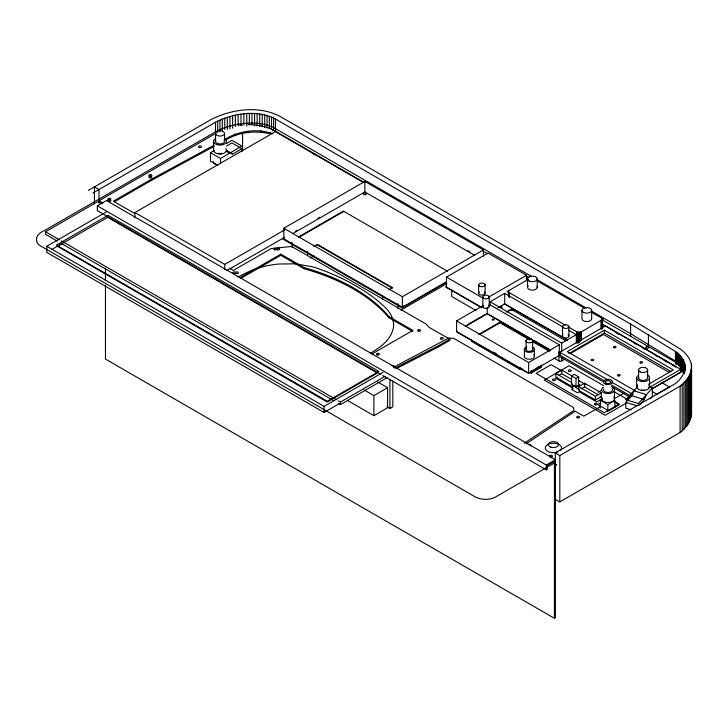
<?xml version="1.0" encoding="UTF-8"?>
<svg xmlns="http://www.w3.org/2000/svg" width="728" height="728" viewBox="0 0 728 728"><rect width="100%" height="100%" fill="white"/><g stroke="black" fill="none" stroke-linecap="round" stroke-linejoin="round"><path stroke-width="1.09" d="M134.907 217.799L134.917 212.531L275.366 131.659L363.254 182.4M215.524 134.671L215.524 122.231C233.661 113.159 256.82 109.391 275.484 119.037L630.603 324.06L675.429 351.478C681.454 355.737 686.358 362.79 685.148 370.507M217.69 132.387L217.69 121.085M219.956 131.313L219.956 120.011M222.313 130.312L222.313 119.01M224.752 269.669L224.752 264.401L284.666 229.902M224.77 129.384L224.77 118.082M227.309 129.666L227.309 117.235M229.921 128.901L229.921 116.471M232.605 128.219L232.605 115.779M235.353 126.49L235.353 115.188M238.147 125.971L238.147 114.669M240.986 125.553L240.986 114.251M243.862 125.216L243.862 113.914M246.765 126.108L246.765 113.668M249.358 124.788L249.358 113.486M251.97 124.725L251.97 113.422M254.573 125.908L254.573 113.477M257.166 126.081L257.166 113.65M259.732 126.372L259.732 113.941M262.244 126.781L262.244 114.351M264.701 127.3L264.701 114.869M267.067 127.937L267.067 115.497M269.351 128.674L269.351 116.234M271.517 129.511L271.517 117.072M273.564 130.439L273.564 118.009M275.484 131.468L275.484 119.037M685.148 365.984C685.139 373.118 680.762 379.561 675.184 383.702L555.264 452.934L555.264 499.272L559.823 501.91L680.089 432.468C686.895 427.482 692.51 419.264 691.4 410.501L691.4 364.164C689.826 357.958 685.53 352.707 680.343 349.067L635.207 321.458L279.952 116.353C258.558 105.269 231.932 109.036 211.065 119.547L88.37 190.381M559.823 501.91L559.823 455.564L555.264 452.934M630.603 336.491L630.603 324.06M648.42 347.238L648.42 334.807M675.429 363.918L675.429 351.478M676.312 364.573L676.312 352.143M677.158 364.118L677.158 352.816M677.959 364.81L677.959 353.508M678.724 365.511L678.724 354.208M679.442 366.23L679.442 354.927M680.089 432.468L680.089 386.131C686.895 381.144 692.51 372.927 691.4 364.164M680.125 366.967L680.125 355.664M680.762 368.841L680.762 356.411M681.353 369.596L681.353 357.166M681.899 370.37L681.899 357.939M682.182 430.821L682.182 384.484M682.409 370.015L682.409 358.713M682.864 371.935L682.864 359.505M683.274 360.305L683.274 372.736L683.328 360.378M683.874 429.229L683.874 382.892M684.065 373.045L684.065 361.743M684.62 373.309L684.62 363.136M685.357 427.636L685.357 381.299M686.695 425.998L686.695 379.652M687.878 424.315L687.878 377.978M688.897 422.604L688.897 376.258M689.753 420.857L689.753 374.52M690.444 419.091L690.444 372.754M690.963 417.308L690.963 370.962M691.309 415.57L691.309 369.223M691.564 413.95L691.6 365.884M482.846 297.115L482.91 296.633A3.258 1.875 0 0 1 485.876 295.149L486.714 295.177A3.158 1.82 0 0 1 489.243 296.878L489.18 306.925A3.258 1.875 0 0 1 486.213 308.408L485.376 308.381A3.158 1.82 0 0 1 482.846 306.688L482.846 297.115A3.158 1.82 0 0 0 485.376 298.808L486.213 298.844A3.258 1.875 0 0 0 489.18 297.361L489.243 296.878M482.846 306.688L482.91 306.206M528.182 279.406L509.236 290.354L508.463 291.337L508.681 292.292L565.137 325.088M526.016 340.895L526.135 340.395A3.431 1.984 0 0 1 528.537 339.002L530.284 338.993A3.321 1.92 0 0 1 532.659 340.367L532.65 349.886A3.431 1.984 0 0 1 530.248 351.269L528.501 351.278A3.321 1.92 0 0 1 526.126 349.904L526.016 340.895L526.126 341.396A3.321 1.92 0 0 0 528.501 342.77L530.248 342.761A3.431 1.984 0 0 0 532.65 341.377L532.769 340.868M533.042 347.283A5.041 2.912 0 0 1 534.352 348.603L534.334 357.048A5.214 3.012 0 0 1 530.685 359.159L528.037 359.168A5.041 2.912 0 0 1 524.433 357.084L524.451 348.639A5.214 3.012 0 0 1 526.854 346.837M524.269 356.32L524.451 355.555M526.016 349.404L526.135 348.894A3.431 1.984 0 0 1 526.481 348.43M534.516 349.367L534.334 350.141A5.214 3.012 0 0 1 530.685 352.243L528.037 352.252A5.041 2.912 0 0 1 524.433 350.177L524.269 349.413M540.977 365.301L540.886 367.085M631.03 409.746L625.789 408.162L625.789 402.375L631.749 395.768L633.842 390.827L646.418 394.612L644.335 399.554L639.111 405.332M540.977 367.449L540.94 365.347M637.591 386.668L625.789 399.736L638.365 403.53L652.388 388.015L649.24 387.069M650.168 398.889L652.388 396.432L652.388 388.015M568.067 326.781L579.151 333.178L601.883 319.856L601.455 318.009L591.4 312.185M540.868 367.549L531.458 372.973L531.522 370.798M370.306 353.535L378.141 348.248A66.594 38.447 0 0 0 387.596 339.712L388.77 338.165A65.82 38.002 0 0 0 392.829 330.084C395.777 320.629 389.99 311.138 382.873 305.287A181.472 104.768 0 0 0 364.419 291.091A280.389 161.88 0 0 0 353.417 284.502A181.563 104.823 0 0 0 312.53 266.785L295.022 263.827L278.433 264.036A65.82 38.002 0 0 0 264.428 266.384L261.752 267.058A66.594 38.447 0 0 0 246.965 272.518L237.81 277.04M526.071 443.834L575.211 411.211L583.801 416.17L600.491 406.624M524.224 443.234L573.992 410.428L573.382 407.434L453.781 338.384L448.657 338.056L393.894 367.067M531.458 371.389L542.096 365.183M600.7 402.921L597.825 404.595L608.735 410.901L619.264 404.741L614.732 402.12M92.929 193.011L215.524 122.231M57.339 241.132L45.545 234.316L45.545 231.786L97.871 201.574L101.802 203.849M215.797 133.351L98.999 200.782L102.912 203.048M380.881 374.365L97.315 210.656L97.315 205.806L106.434 200.546L555.409 459.759L555.409 617.735L554.427 618.3L105.46 359.086L105.46 285.212M214.014 145.245L151.242 179.343L113.386 201.192L135.017 213.677M114.36 201.793L151.242 180.499L214.014 146.401M339.794 403.394L324.069 412.467L46.792 252.389L46.792 246.291L106.743 211.675M217.772 165.311L210.474 161.097L210.474 152.671L214.369 150.423M226.062 143.671L231.904 140.295L241.942 146.091L220.511 158.467L210.474 152.671M226.435 146.091L231.904 142.934L241.942 148.721L241.942 151.624M51.706 249.549L62.517 243.307M225.98 151.096L229.629 153.198L232.823 153.99L241.942 148.721M446.328 281.863L402.366 307.252L283.793 238.793L283.793 228.255L364.883 181.445L483.456 249.904L483.456 256.22M284.393 237.656L282.428 238.793L402.138 307.908L446.328 282.409M295.195 231.422L297.151 230.294M317.781 218.391L319.747 217.253M292.583 233.715L364.883 191.974L474.629 255.346M298.38 237.064L343.352 211.102L447.438 271.198M298.88 237.355L343.807 211.42M240.013 277.714L280.817 254.154L304.077 267.576A183.82 106.124 0 0 1 388.907 316.553L412.849 330.376L372.044 353.935M240.986 278.305L280.817 255.31L304.077 268.741A183.82 106.124 0 0 1 388.907 317.708L412.849 331.531M313.932 246.574L317.581 244.462L392.538 287.742L388.889 289.844M310.283 258.003L313.932 255.892M283.793 228.255L402.366 296.715L483.456 249.904M482.036 307.635L446.473 287.105L446.473 277.095L488.097 253.062L526.535 275.266L526.535 280.817M400.937 310.119L446.846 283.611M488.788 297.06L526.535 275.266M560.442 354.782L528.646 373.136L456.583 331.54L456.583 320.902L483.428 305.405M490.108 304.941L490.108 301.783L504.704 293.357L563.554 327.336M46.792 246.291L324.069 406.37L383.037 372.327M467.558 324.679L484.757 314.751M465.21 326.554L487.26 313.832L550.55 350.368M497.897 307.817L504.704 303.885L567.476 340.131M338.511 400.937L340.486 402.074L385.057 376.331M394.749 368.241L438.957 345.454L449.813 339.184L449.813 340.34L438.957 346.61L396.76 368.359M338.511 403.467L340.486 404.595L386.996 377.741M506.06 312.057L509.645 309.991A2.284 1.319 0 0 1 512.831 310.255L565.747 340.804M507.407 311.802L510.1 310.255A1.938 1.119 0 0 1 512.831 310.255M478.633 334.471L500.154 322.049L530.321 339.466M364.064 389.944L373.901 395.623L387.587 387.715L387.587 407.78L373.901 415.679L347.347 400.355M479.688 334.516L500 322.786L529.511 339.821M471.498 339.239L471.498 341.387L471.944 341.132M386.968 406.797L389.917 408.499L392.811 406.834L392.811 381.099M490.108 301.783L561.707 343.115L576.303 334.698L576.303 343.115M456.583 320.902L528.646 362.508L559.313 344.799L559.313 355.428M604.832 381.09L559.85 355.118L559.85 352.206L605.459 325.88L680.753 369.351L680.753 372.263L651.642 389.061M537.109 367.567L538.975 366.493M648.894 384.056L673.336 369.942L604.431 330.157L567.267 351.615L635.189 390.827M568.823 353.626L604.431 333.069L671.371 371.717M570.579 353.453L603.485 334.452L669.633 372.645M554.053 358.085L558.949 360.915A1.938 1.119 0 0 0 561.688 360.915L564.373 359.368M575.075 385.321L572.536 386.786L555.828 377.14L555.828 373.455L561.752 370.033L572.563 376.276M558.367 375.675L561.752 373.719L571.58 379.388M557.612 377.213L555.764 378.278L573.282 388.388L571.544 389.389L577.431 392.783L579.16 391.782L596.678 401.892L602.202 398.707M571.544 375.912L574.237 374.356L578.705 376.94L578.705 385.367L576.012 386.914L571.544 384.339L571.544 375.912L576.012 378.496L578.705 376.94M579.725 384.666L575.266 387.241L579.188 389.507M578.678 386.641L584.602 383.219L601.31 392.865L601.31 396.551L595.386 399.981L578.678 390.326L578.678 386.641L595.386 396.296L601.31 392.865M581.217 388.861L584.602 386.905L598.361 394.849M598.079 392.237L601.628 390.19M600.327 408.153L600.327 400.254L602.111 399.226M600.327 400.254L607.807 404.568L614.942 400.446L614.942 407.216M648.73 387.833L680.753 369.351M626.253 403.13L605.205 415.279L544.226 380.08L569.105 365.711L603.53 385.585M652.379 388.588L682.618 371.125L680.671 369.997M559.823 455.564L680.089 386.131M97.315 205.806L546.291 465.019L555.409 459.759M546.591 467.531L495.368 497.106A14.606 8.436 0 0 1 475.166 496.86L39.712 245.445C35.627 242.834 35.372 236.691 39.276 233.788A19.374 11.184 0 0 1 44.253 230.712L215.524 131.832A53.89 31.113 0 0 1 246.765 123.269A33.033 19.074 0 0 1 275.484 128.629L531.249 276.294M547.574 466.966L554.463 462.99M382.846 375.502L546.291 469.869L547.365 469.251L547.365 465.538L554.427 461.452L554.427 618.3M226.708 270.643L284.657 237.282M509.236 290.354L507.098 291.582L509.236 292.811M614.232 398.762L624.051 393.147M224.97 139.294C238.72 130.894 257.466 128.019 272.636 133.834M225.971 139.912C238.993 131.814 255.919 130.376 270.67 133.861L270.67 132.705M577.204 332.032L577.031 342.479L577.031 331.95L579.042 332.405L581.272 331.95L581.272 340.376M531.395 373L530.685 372.973M531.194 373.045L531.358 370.871M239.639 125.198L242.369 124.916M522.322 368.768L520.192 369.478L520.156 367.322M554.7 465.037L556.629 464.992L554.663 463.863M531.076 373.045L531.194 370.898M504.204 303.804L566.957 339.567M631.749 395.768L644.335 399.554M625.789 402.375L637.319 405.842M520.12 369.451L471.498 341.387M577.031 342.479L576.876 331.868M449.813 339.184L429.238 327.464L426.08 324.06L291.655 246.446L271.18 248.585L233.333 270.443L229.393 268.168M601.328 317.918L603.457 319.146L601.328 320.375L601.328 328.801M537.146 279.707L586.331 308.099M591.254 310.938L630.603 333.661L675.429 361.079A42.806 24.716 0 0 1 683.274 369.897L683.328 369.97A31.395 18.127 0 0 1 684.62 372.736M536.618 280.553L584.557 308.226M248.121 124.606A40.595 23.442 0 0 1 272.854 129.739L364.455 182.628M482.655 250.869L487.587 253.708M525.998 275.894L528.956 277.596M601.847 319.683L674.738 361.761M526.144 278.242L528.082 279.352M601.674 323.805L673.136 365.065M616.17 332.76L619.1 334.452M633.76 342.915L635.717 344.044M642.551 347.993L644.508 349.121M655.255 355.328L657.211 356.456M664.054 360.406L666.985 362.098M672.845 365.483L675.784 367.176M601.674 324.97L604.613 326.663M467.949 250.678L469.906 251.806M661.925 382.71L669.369 387.005L656.847 394.194L652.197 391.509M568.459 330.166L576.303 334.698M446.473 277.095L482.992 298.18M226.435 150.305L232.823 153.99M489.207 304.322L559.313 344.799M559.85 352.206L607.771 379.87M611.675 382.127L633.187 394.549M445.454 286.85L481.536 307.635M558.376 351.988L560.342 353.126M611.675 385.039L631.231 396.332M531.158 338.911L488.17 314.096A1.611 0.928 0 0 0 486.613 313.85M534.079 340.595L549.649 349.586M532.268 340.595L549.776 350.714M558.485 355.91L603.558 381.936M611.402 386.459L630.02 397.206L626.235 399.399L628.091 400.464M532.459 341.523L549.276 351.251M476.039 310.528L451.733 296.496L451.733 290.181M614.35 391.828L628.118 399.781M561.852 370.861L551.141 364.673L536.09 373.364L604.222 412.703L619.273 404.013L614.405 401.201M578.396 380.407L586.186 384.903M600.2 396.487L602.147 397.615M555.828 373.455L571.553 382.537M317.08 244.754L392.101 288.07M493.457 352.07L496.405 353.772M134.917 212.531L224.752 264.401M98.999 201.938L101.938 203.64M377.75 382.045L387.587 387.715M45.545 231.786L59.305 239.739M61.27 240.868L336.545 399.799M61.27 243.398L333.597 400.627M534.516 356.283L534.352 355.519A5.041 2.912 0 0 0 533.851 354.809M532.659 348.876L532.769 349.376M684.984 364.555L684.984 370.206M684.575 370.443L684.575 372.7M649.558 377.85L649.558 386.805M647.62 369.824L647.62 377.723A4.514 2.603 0 0 1 642.715 380.425A4.514 2.603 0 0 1 638.702 377.268M638.602 370.042L638.602 377.941M636.663 377.814L636.663 386.768M614.496 390.044L614.496 398.99M607.807 404.568L607.807 411.338M604.431 330.157L604.431 333.069M602.101 318.9L602.101 328.383M601.956 318.546L602.02 329.111M601.792 318.327L601.792 328.392M601.692 318.218L601.692 328.501M601.583 320.184L601.455 328.701M601.182 320.466L601.182 328.892M595.386 396.296L595.386 399.981M591.646 310.328L591.646 318.755M584.602 383.219L584.602 386.905M581.972 310.328L581.972 318.755A4.841 2.794 0 0 0 587.441 321.521A4.841 2.794 0 0 0 591.482 318.036M581.435 331.868L581.435 340.285M581.099 332.032L581.099 340.458M580.926 332.104L580.926 340.531M580.735 332.168L580.735 340.595M580.544 332.232L580.544 340.659M580.334 332.277L580.334 340.704M580.134 332.323L580.134 340.75M579.916 332.359L579.916 340.786M579.706 332.377L579.706 341.86M579.488 332.396L579.488 341.878M579.26 332.405L579.26 341.887M579.042 332.405L579.042 341.887M578.824 332.396L578.824 341.878M578.605 332.377L578.605 341.86M578.469 379.679L578.469 383.365M578.387 332.359L578.387 342.888M578.178 332.323L578.178 342.852M577.968 332.277L577.968 342.815M577.768 332.232L577.768 342.761M577.577 332.168L577.577 342.706M577.386 332.104L577.386 342.633M576.012 378.496L576.012 386.914M572.536 384.02L572.536 386.786M568.896 326.717A3.221 1.865 0 0 1 563.909 328.164A3.221 1.865 0 0 1 564.227 324.952A3.221 1.865 0 0 1 568.896 326.717L568.896 336.2M562.462 326.499L562.462 335.981M561.752 370.033L561.752 373.719M561.707 343.115L561.707 351.542M561.688 356.702L561.688 360.915M558.949 352.489L558.949 360.915M546.291 465.019L546.291 469.869M537.219 278.906L537.219 287.332M528.646 362.508L528.646 373.136M527.545 278.906L527.545 287.332M509.382 292.893L509.382 297.106M509.1 292.711L509.236 297.024M508.981 292.611L508.981 296.824M508.863 292.51L508.863 296.724M508.681 292.292L508.763 296.615M508.499 291.218L508.608 296.387M508.463 291.337L508.463 296.032M504.704 293.357L504.704 303.885M487.26 307.444L487.26 313.832M485.094 284.739L485.094 293.047M478.66 285.058L478.66 293.366M438.957 345.454L438.957 346.61M402.366 296.715L402.366 307.252M398.007 303.521L398.007 308.699M389.917 379.415L389.917 408.499M388.907 316.553L388.907 317.708M382.509 295.604L382.509 299.745M373.901 395.623L373.901 415.679M364.883 181.445L364.883 191.974M340.486 402.074L340.486 404.595M324.069 406.37L324.069 412.467M307.553 251.296L307.553 255.437M304.077 267.576L304.077 268.741M292.046 242.342L292.046 247.52M280.817 254.154L280.817 255.31M272.854 129.739L272.854 130.894M260.797 130.712L260.797 131.868M248.266 131.541L248.266 132.696M242.588 133.725L242.588 150.678M234.935 133.879L234.935 135.035M224.57 133.452A4.514 2.603 0 0 1 217.79 135.708A4.514 2.603 0 0 1 217.79 131.195A4.514 2.603 0 0 1 224.57 133.452L224.57 141.35M220.511 158.467L220.511 163.736M215.534 133.452L215.534 141.35M213.613 141.177L213.613 150.132A6.452 3.722 0 0 0 221.421 153.945A6.452 3.722 0 0 0 225.78 148.594M151.242 179.343L151.242 180.499M105.46 268.168L105.46 280.662M98.999 203.076L98.999 189.517L94.431 186.878L94.44 203.831M568.086 334.853A3.221 1.865 0 0 1 568.022 337.364A3.221 1.865 0 0 1 563.681 337.546A3.221 1.865 0 0 1 562.981 335.071M456.784 330.94A1.611 0.928 0 0 0 457.048 332.068L527.272 372.609A1.611 0.928 0 0 0 529.556 372.609M558.758 354.936A1.611 0.928 0 0 1 558.403 355.956M488.734 305.542A3.158 1.82 0 0 1 489.243 306.442M537.055 286.614A4.841 2.794 0 0 1 531.749 290.108A4.841 2.794 0 0 1 528.191 285.94M392.028 365.957A1.447 0.837 0 0 1 394.203 366.048A1.447 0.837 0 0 1 393.784 367.276M528.21 444.817A1.447 0.837 0 0 1 530.366 444.644A1.447 0.837 0 0 1 530.375 445.909M557.521 452.043A8.19 4.732 0 0 1 545.363 448.767A8.19 4.732 0 0 1 554.845 443.288A8.19 4.732 0 0 1 560.524 450.314M312.831 153.508A1.483 0.855 0 0 1 314.123 154.791M484.52 292.137A3.221 1.865 0 0 1 483.947 294.631A3.221 1.865 0 0 1 479.597 294.522A3.221 1.865 0 0 1 479.406 292.01M404.167 305.469A1.483 0.855 0 0 1 403.776 305.851M613.786 397.106A6.452 3.722 0 0 1 609.427 402.457A6.452 3.722 0 0 1 601.619 398.635M612.83 387.36A6.452 3.722 0 0 1 612.394 392.62A6.452 3.722 0 0 1 603.285 392.365A6.452 3.722 0 0 1 603.721 387.105M611.966 388.561A4.514 2.603 0 0 1 608.644 392.447A4.514 2.603 0 0 1 603.694 389.189M216.562 164.774A6.452 3.722 0 0 1 213.331 161.552M224.825 138.848A6.452 3.722 0 0 1 224.388 144.108A6.452 3.722 0 0 1 215.279 143.853A6.452 3.722 0 0 1 215.716 138.593M223.96 140.049A4.514 2.603 0 0 1 220.639 143.935A4.514 2.603 0 0 1 215.688 140.677M221.585 153.217A1.611 0.928 0 0 1 220.393 153.845M219.565 153.826A1.611 0.928 0 0 1 218.473 153.135M648.712 384.939A6.452 3.722 0 0 1 643.079 390.508A6.452 3.722 0 0 1 637.546 384.912M647.692 375.211A6.452 3.722 0 0 1 647.647 380.48A6.452 3.722 0 0 1 638.529 380.453A6.452 3.722 0 0 1 638.574 375.184M644.508 389.889A1.611 0.928 0 0 1 641.714 389.88M107.999 215.315L56.375 245.118L327.291 401.21L378.915 371.398L107.999 215.315M107.653 217.353L57.512 246.301L327.227 402.011L377.359 373.073L107.653 217.353M500.7 307.462A0.965 0.555 0 0 0 502.147 306.979A0.965 0.555 0 0 0 500.7 306.488A0.965 0.555 0 0 0 500.7 307.462M492.519 319.92A0.965 0.555 0 0 0 494.121 319.665A0.965 0.555 0 0 0 492.938 318.991A0.965 0.555 0 0 0 492.519 319.92M583.383 312.303A4.841 2.794 0 0 0 591.482 311.056A4.841 2.794 0 0 0 585.558 307.635A4.841 2.794 0 0 0 583.383 312.303M528.965 280.881A4.841 2.794 0 0 0 537.055 279.634A4.841 2.794 0 0 0 531.131 276.212A4.841 2.794 0 0 0 528.965 280.881M640.303 362.917A1.292 0.746 0 0 0 642.46 362.58A1.292 0.746 0 0 0 640.877 361.67A1.292 0.746 0 0 0 640.303 362.917M613.85 347.638A1.292 0.746 0 0 0 616.006 347.311A1.292 0.746 0 0 0 614.423 346.392A1.292 0.746 0 0 0 613.85 347.638M617.954 375.812A1.292 0.746 0 0 0 620.11 375.484A1.292 0.746 0 0 0 618.536 374.565A1.292 0.746 0 0 0 617.954 375.812M591.5 360.542A1.292 0.746 0 0 0 593.657 360.205A1.292 0.746 0 0 0 592.082 359.295A1.292 0.746 0 0 0 591.5 360.542M440.822 338.975A1.447 0.837 0 0 0 443.252 338.602A1.447 0.837 0 0 0 441.477 337.574A1.447 0.837 0 0 0 440.822 338.975M577.186 417.699A1.447 0.837 0 0 0 579.615 417.326A1.447 0.837 0 0 0 577.832 416.298A1.447 0.837 0 0 0 577.186 417.699M274.42 249.813A1.447 0.837 0 0 0 276.604 249.085A1.447 0.837 0 0 0 274.42 248.357A1.447 0.837 0 0 0 274.42 249.813M233.47 273.455A1.447 0.837 0 0 0 235.644 272.727A1.447 0.837 0 0 0 233.47 272.008A1.447 0.837 0 0 0 233.47 273.455M108.69 201.419A1.447 0.837 0 0 0 110.874 200.691A1.447 0.837 0 0 0 108.69 199.963A1.447 0.837 0 0 0 108.69 201.419M149.604 177.759A1.447 0.837 0 0 0 151.824 177.077A1.447 0.837 0 0 0 149.695 176.312A1.447 0.837 0 0 0 149.604 177.759M550.85 447.183A5.16 2.976 0 0 0 558.585 444.599A5.16 2.976 0 0 0 550.85 442.023A5.16 2.976 0 0 0 550.85 447.183M646.546 348.193A1.483 0.855 0 0 0 648.766 347.456A1.483 0.855 0 0 0 646.546 346.71A1.483 0.855 0 0 0 646.546 348.193M418.327 331.176A1.483 0.855 0 0 0 420.547 330.43A1.483 0.855 0 0 0 418.327 329.693A1.483 0.855 0 0 0 418.327 331.176M277.359 249.786A1.483 0.855 0 0 0 279.579 249.049A1.483 0.855 0 0 0 277.359 248.303A1.483 0.855 0 0 0 277.359 249.786M377.213 354.909A1.483 0.855 0 0 0 379.434 354.172A1.483 0.855 0 0 0 377.213 353.426A1.483 0.855 0 0 0 377.213 354.909M236.191 273.491A1.483 0.855 0 0 0 238.411 272.745A1.483 0.855 0 0 0 236.191 271.999A1.483 0.855 0 0 0 236.191 273.491M549.922 456.711A1.483 0.855 0 0 0 552.406 456.329A1.483 0.855 0 0 0 550.586 455.282A1.483 0.855 0 0 0 549.922 456.711M108.29 199.727A1.483 0.855 0 0 0 110.765 199.345A1.483 0.855 0 0 0 108.954 198.298A1.483 0.855 0 0 0 108.29 199.727M149.631 176.176A1.483 0.855 0 0 0 151.852 175.43A1.483 0.855 0 0 0 149.631 174.693A1.483 0.855 0 0 0 149.631 176.176M199.044 147.329A1.483 0.855 0 0 0 201.529 146.947A1.483 0.855 0 0 0 199.709 145.891A1.483 0.855 0 0 0 199.044 147.329M479.798 286.322A3.221 1.865 0 0 0 485.048 285.221A3.221 1.865 0 0 0 480.78 283.147A3.221 1.865 0 0 0 479.798 286.322M364.137 194.613A1.483 0.855 0 0 0 366.366 193.876A1.483 0.855 0 0 0 364.137 193.129A1.483 0.855 0 0 0 364.137 194.613M606.197 383.146A2.575 1.492 0 0 0 610.51 382.482A2.575 1.492 0 0 0 607.352 380.653A2.575 1.492 0 0 0 606.197 383.146M605.796 384.22A4.514 2.603 0 0 0 612.576 381.963A4.514 2.603 0 0 0 605.796 379.707A4.514 2.603 0 0 0 605.796 384.22M595.067 404.814A1.483 0.855 0 0 0 597.297 404.076A1.483 0.855 0 0 0 595.067 403.33A1.483 0.855 0 0 0 595.067 404.814M553.253 380.507A1.483 0.855 0 0 0 555.473 379.761A1.483 0.855 0 0 0 553.253 379.024A1.483 0.855 0 0 0 553.253 380.507M569.078 371.371A1.483 0.855 0 0 0 571.298 370.634A1.483 0.855 0 0 0 569.078 369.888A1.483 0.855 0 0 0 569.078 371.371M640.058 371.853A4.514 2.603 0 0 0 647.52 370.497A4.514 2.603 0 0 0 641.759 367.449A4.514 2.603 0 0 0 640.058 371.853"/></g></svg>
